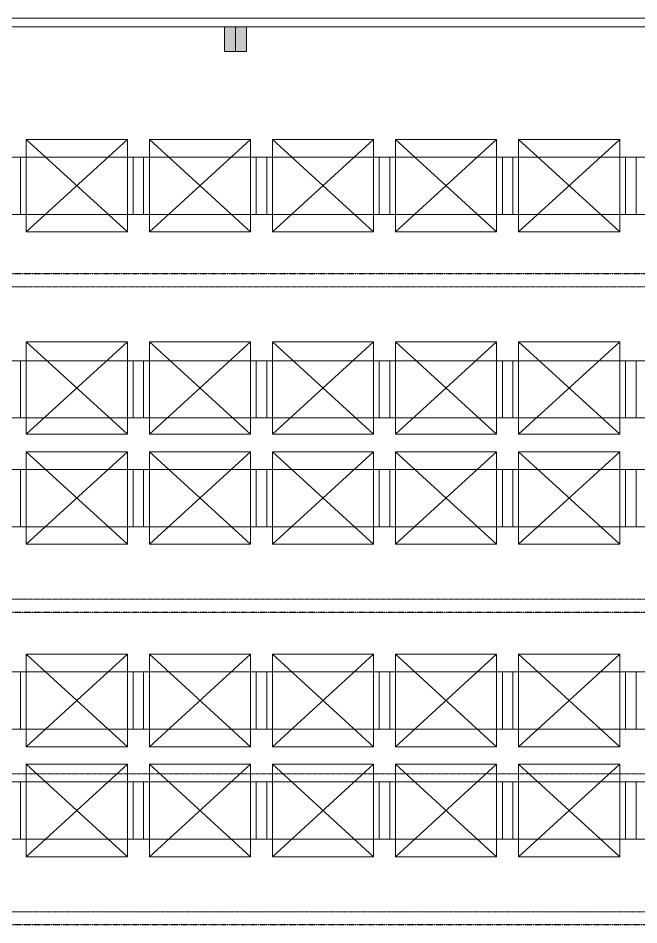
# Model space of a CAD drawing. Header units: millimetres. Extents: x -50460 to 50460, y -35640 to 35640.
# Drawn here: x 6338 to 13398, y -10515 to -210 of the extents above; entities that cross this region are included whole.
import ezdxf

# ---------------------------------------------------------------- set-up
doc = ezdxf.new("R2010")
doc.units = ezdxf.units.MM
doc.linetypes.add('双点画线', pattern=[22, 12, -2, 2, -2, 2, -2])
doc.linetypes.add('点画线', pattern=[18, 12, -2, 2, -2])
for name, color, linetype, lineweight in [('7', 30, '双点画线', 18), ('PALLET', 4, 'Continuous', 18), ('RackFrame', 5, 'Continuous', 18), ('WALL-MOVE', 6, 'Continuous', 18), ('中心线层', 1, '点画线', 18), ('尺寸线层', 4, 'Continuous', 18), ('细线', 7, 'Continuous', 18)]:
    doc.layers.add(name, color=color, linetype=linetype, lineweight=lineweight)

# ---------------------------------------------------------------- blocks, each defined once
blk = doc.blocks.new('*X256')
at = {"layer": 'PALLET', "linetype": 'Continuous', "lineweight": 18}
for p, q in [((1835, 150), (685, 1200)), ((1835, 1200), (685, 150))]:
    blk.add_line(p, q, dxfattribs=at)
blk.add_lwpolyline([(1835, 1200), (685, 1200), (685, 150), (1835, 150), (1835, 1200)], dxfattribs=at)
blk = doc.blocks.new('*X257')
at = {"layer": 'PALLET', "linetype": 'Continuous', "lineweight": 18}
for p, q in [((1835, 150), (685, 1200)), ((1835, 1200), (685, 150))]:
    blk.add_line(p, q, dxfattribs=at)
blk.add_lwpolyline([(1835, 1200), (685, 1200), (685, 150), (1835, 150), (1835, 1200)], dxfattribs=at)
blk = doc.blocks.new('*X258')
at = {"layer": 'PALLET', "linetype": 'Continuous', "lineweight": 18}
for p, q in [((1835, 150), (685, 1200)), ((1835, 1200), (685, 150))]:
    blk.add_line(p, q, dxfattribs=at)
blk.add_lwpolyline([(1835, 1200), (685, 1200), (685, 150), (1835, 150), (1835, 1200)], dxfattribs=at)
blk = doc.blocks.new('*X259')
at = {"layer": 'PALLET', "linetype": 'Continuous', "lineweight": 18}
for p, q in [((1835, 150), (685, 1200)), ((1835, 1200), (685, 150))]:
    blk.add_line(p, q, dxfattribs=at)
blk.add_lwpolyline([(1835, 1200), (685, 1200), (685, 150), (1835, 150), (1835, 1200)], dxfattribs=at)
blk = doc.blocks.new('*X260')
at = {"layer": 'PALLET', "linetype": 'Continuous', "lineweight": 18}
for p, q in [((1835, 150), (685, 1200)), ((1835, 1200), (685, 150))]:
    blk.add_line(p, q, dxfattribs=at)
blk.add_lwpolyline([(1835, 1200), (685, 1200), (685, 150), (1835, 150), (1835, 1200)], dxfattribs=at)
blk = doc.blocks.new('*X289')
at = {"layer": 'PALLET', "linetype": 'Continuous', "lineweight": 18}
for p, q in [((1835, 150), (685, 1200)), ((1835, 1200), (685, 150))]:
    blk.add_line(p, q, dxfattribs=at)
blk.add_lwpolyline([(1835, 1200), (685, 1200), (685, 150), (1835, 150), (1835, 1200)], dxfattribs=at)
blk = doc.blocks.new('*X290')
at = {"layer": 'PALLET', "linetype": 'Continuous', "lineweight": 18}
for p, q in [((1835, 150), (685, 1200)), ((1835, 1200), (685, 150))]:
    blk.add_line(p, q, dxfattribs=at)
blk.add_lwpolyline([(1835, 1200), (685, 1200), (685, 150), (1835, 150), (1835, 1200)], dxfattribs=at)
blk = doc.blocks.new('*X291')
at = {"layer": 'PALLET', "linetype": 'Continuous', "lineweight": 18}
for p, q in [((1835, 150), (685, 1200)), ((1835, 1200), (685, 150))]:
    blk.add_line(p, q, dxfattribs=at)
blk.add_lwpolyline([(1835, 1200), (685, 1200), (685, 150), (1835, 150), (1835, 1200)], dxfattribs=at)
blk = doc.blocks.new('*X292')
at = {"layer": 'PALLET', "linetype": 'Continuous', "lineweight": 18}
for p, q in [((1835, 150), (685, 1200)), ((1835, 1200), (685, 150))]:
    blk.add_line(p, q, dxfattribs=at)
blk.add_lwpolyline([(1835, 1200), (685, 1200), (685, 150), (1835, 150), (1835, 1200)], dxfattribs=at)
blk = doc.blocks.new('*X293')
at = {"layer": 'PALLET', "linetype": 'Continuous', "lineweight": 18}
for p, q in [((1835, 150), (685, 1200)), ((1835, 1200), (685, 150))]:
    blk.add_line(p, q, dxfattribs=at)
blk.add_lwpolyline([(1835, 1200), (685, 1200), (685, 150), (1835, 150), (1835, 1200)], dxfattribs=at)
blk = doc.blocks.new('*X322')
at = {"layer": 'PALLET', "linetype": 'Continuous', "lineweight": 18}
for p, q in [((1835, 150), (685, 1200)), ((1835, 1200), (685, 150))]:
    blk.add_line(p, q, dxfattribs=at)
blk.add_lwpolyline([(1835, 1200), (685, 1200), (685, 150), (1835, 150), (1835, 1200)], dxfattribs=at)
blk = doc.blocks.new('*X323')
at = {"layer": 'PALLET', "linetype": 'Continuous', "lineweight": 18}
for p, q in [((1835, 150), (685, 1200)), ((1835, 1200), (685, 150))]:
    blk.add_line(p, q, dxfattribs=at)
blk.add_lwpolyline([(1835, 1200), (685, 1200), (685, 150), (1835, 150), (1835, 1200)], dxfattribs=at)
blk = doc.blocks.new('*X324')
at = {"layer": 'PALLET', "linetype": 'Continuous', "lineweight": 18}
for p, q in [((1835, 150), (685, 1200)), ((1835, 1200), (685, 150))]:
    blk.add_line(p, q, dxfattribs=at)
blk.add_lwpolyline([(1835, 1200), (685, 1200), (685, 150), (1835, 150), (1835, 1200)], dxfattribs=at)
blk = doc.blocks.new('*X325')
at = {"layer": 'PALLET', "linetype": 'Continuous', "lineweight": 18}
for p, q in [((1835, 150), (685, 1200)), ((1835, 1200), (685, 150))]:
    blk.add_line(p, q, dxfattribs=at)
blk.add_lwpolyline([(1835, 1200), (685, 1200), (685, 150), (1835, 150), (1835, 1200)], dxfattribs=at)
blk = doc.blocks.new('*X326')
at = {"layer": 'PALLET', "linetype": 'Continuous', "lineweight": 18}
for p, q in [((1835, 150), (685, 1200)), ((1835, 1200), (685, 150))]:
    blk.add_line(p, q, dxfattribs=at)
blk.add_lwpolyline([(1835, 1200), (685, 1200), (685, 150), (1835, 150), (1835, 1200)], dxfattribs=at)
blk = doc.blocks.new('*X354')
at = {"layer": 'PALLET', "linetype": 'Continuous', "lineweight": 18}
for p, q in [((1835, 150), (685, 1200)), ((1835, 1200), (685, 150))]:
    blk.add_line(p, q, dxfattribs=at)
blk.add_lwpolyline([(1835, 1200), (685, 1200), (685, 150), (1835, 150), (1835, 1200)], dxfattribs=at)
blk = doc.blocks.new('*X355')
at = {"layer": 'PALLET', "linetype": 'Continuous', "lineweight": 18}
for p, q in [((1835, 150), (685, 1200)), ((1835, 1200), (685, 150))]:
    blk.add_line(p, q, dxfattribs=at)
blk.add_lwpolyline([(1835, 1200), (685, 1200), (685, 150), (1835, 150), (1835, 1200)], dxfattribs=at)
blk = doc.blocks.new('*X356')
at = {"layer": 'PALLET', "linetype": 'Continuous', "lineweight": 18}
for p, q in [((1835, 150), (685, 1200)), ((1835, 1200), (685, 150))]:
    blk.add_line(p, q, dxfattribs=at)
blk.add_lwpolyline([(1835, 1200), (685, 1200), (685, 150), (1835, 150), (1835, 1200)], dxfattribs=at)
blk = doc.blocks.new('*X357')
at = {"layer": 'PALLET', "linetype": 'Continuous', "lineweight": 18}
for p, q in [((1835, 150), (685, 1200)), ((1835, 1200), (685, 150))]:
    blk.add_line(p, q, dxfattribs=at)
blk.add_lwpolyline([(1835, 1200), (685, 1200), (685, 150), (1835, 150), (1835, 1200)], dxfattribs=at)
blk = doc.blocks.new('*X358')
at = {"layer": 'PALLET', "linetype": 'Continuous', "lineweight": 18}
for p, q in [((1835, 150), (685, 1200)), ((1835, 1200), (685, 150))]:
    blk.add_line(p, q, dxfattribs=at)
blk.add_lwpolyline([(1835, 1200), (685, 1200), (685, 150), (1835, 150), (1835, 1200)], dxfattribs=at)
blk = doc.blocks.new('*X386')
at = {"layer": 'PALLET', "linetype": 'Continuous', "lineweight": 18}
for p, q in [((1835, 150), (685, 1200)), ((1835, 1200), (685, 150))]:
    blk.add_line(p, q, dxfattribs=at)
blk.add_lwpolyline([(1835, 1200), (685, 1200), (685, 150), (1835, 150), (1835, 1200)], dxfattribs=at)
blk = doc.blocks.new('*X387')
at = {"layer": 'PALLET', "linetype": 'Continuous', "lineweight": 18}
for p, q in [((1835, 150), (685, 1200)), ((1835, 1200), (685, 150))]:
    blk.add_line(p, q, dxfattribs=at)
blk.add_lwpolyline([(1835, 1200), (685, 1200), (685, 150), (1835, 150), (1835, 1200)], dxfattribs=at)
blk = doc.blocks.new('*X388')
at = {"layer": 'PALLET', "linetype": 'Continuous', "lineweight": 18}
for p, q in [((1835, 150), (685, 1200)), ((1835, 1200), (685, 150))]:
    blk.add_line(p, q, dxfattribs=at)
blk.add_lwpolyline([(1835, 1200), (685, 1200), (685, 150), (1835, 150), (1835, 1200)], dxfattribs=at)
blk = doc.blocks.new('*X389')
at = {"layer": 'PALLET', "linetype": 'Continuous', "lineweight": 18}
for p, q in [((1835, 150), (685, 1200)), ((1835, 1200), (685, 150))]:
    blk.add_line(p, q, dxfattribs=at)
blk.add_lwpolyline([(1835, 1200), (685, 1200), (685, 150), (1835, 150), (1835, 1200)], dxfattribs=at)
blk = doc.blocks.new('*X390')
at = {"layer": 'PALLET', "linetype": 'Continuous', "lineweight": 18}
for p, q in [((1835, 150), (685, 1200)), ((1835, 1200), (685, 150))]:
    blk.add_line(p, q, dxfattribs=at)
blk.add_lwpolyline([(1835, 1200), (685, 1200), (685, 150), (1835, 150), (1835, 1200)], dxfattribs=at)
blk = doc.blocks.new('*X1058')
at = {"layer": '尺寸线层'}
h = blk.add_hatch(color=256, dxfattribs=at)
h.paths.add_polyline_path([(-125, 0), (-125, -166), (-125, -280), (0, -280), (0, 0)], flags=0)
h.paths.add_polyline_path([(0, 0), (0, -141), (0, -280), (125, -280), (125, 0)], flags=0)
for p, q in [((-125, 0), (125, 0)), ((0, -280), (0, 0)), ((125, 0), (125, -280)), ((-125, -280), (-125, 0)), ((125, -280), (-125, -280))]:
    blk.add_line(p, q, dxfattribs=at)
blk = doc.blocks.new('*X1049')
at = {"layer": '尺寸线层'}
blk.add_blockref('*X1058', (-12020, 0), dxfattribs=at)

msp = doc.modelspace()

# ---------------------------------------------------------------- linework, layer by layer
at = {"layer": '7', "linetype": '双点画线', "lineweight": 25}
for p, q in [((17505.258, -3114.726), (-36151.139, -3114.726)), ((17505.258, -6964.726), (-36301.742, -6964.726)), ((17505.258, -10514.726), (-36301.742, -10514.726))]:
    msp.add_line(p, q, dxfattribs=at)
at = {"layer": 'RackFrame'}
for p, q in [((-32954.742, -1789.726), (14765.258, -1789.726)), ((6365.258, -2439.726), (6365.258, -1789.726)), ((7645.258, -2439.726), (7645.258, -1789.726)), ((7765.258, -2439.726), (7765.258, -1789.726)), ((9045.258, -2439.726), (9045.258, -1789.726)), ((9165.258, -2439.726), (9165.258, -1789.726)), ((10445.258, -2439.726), (10445.258, -1789.726)), ((10565.258, -2439.726), (10565.258, -1789.726)), ((11845.258, -2439.726), (11845.258, -1789.726)), ((11965.258, -2439.726), (11965.258, -1789.726)), ((13245.258, -2439.726), (13245.258, -1789.726)), ((13365.258, -2439.726), (13365.258, -1789.726)), ((-32954.742, -2439.726), (14765.258, -2439.726)), ((-32954.742, -4103.991), (14765.258, -4103.991)), ((6365.258, -4753.991), (6365.258, -4103.991)), ((7645.258, -4753.991), (7645.258, -4103.991)), ((7765.258, -4753.991), (7765.258, -4103.991)), ((9045.258, -4753.991), (9045.258, -4103.991)), ((9165.258, -4753.991), (9165.258, -4103.991)), ((10445.258, -4753.991), (10445.258, -4103.991)), ((10565.258, -4753.991), (10565.258, -4103.991)), ((11845.258, -4753.991), (11845.258, -4103.991)), ((11965.258, -4753.991), (11965.258, -4103.991)), ((13245.258, -4753.991), (13245.258, -4103.991)), ((13365.258, -4753.991), (13365.258, -4103.991)), ((-32954.742, -4753.991), (14765.258, -4753.991)), ((-32954.742, -5339.726), (14765.258, -5339.726)), ((6365.258, -5989.726), (6365.258, -5339.726)), ((7645.258, -5989.726), (7645.258, -5339.726)), ((7765.258, -5989.726), (7765.258, -5339.726)), ((9045.258, -5989.726), (9045.258, -5339.726)), ((9165.258, -5989.726), (9165.258, -5339.726)), ((10445.258, -5989.726), (10445.258, -5339.726)), ((10565.258, -5989.726), (10565.258, -5339.726)), ((11845.258, -5989.726), (11845.258, -5339.726)), ((11965.258, -5989.726), (11965.258, -5339.726)), ((13245.258, -5989.726), (13245.258, -5339.726)), ((13365.258, -5989.726), (13365.258, -5339.726)), ((-32954.742, -5989.726), (14765.258, -5989.726)), ((-32954.742, -7639.726), (14765.258, -7639.726)), ((6365.258, -8289.726), (6365.258, -7639.726)), ((7645.258, -8289.726), (7645.258, -7639.726)), ((7765.258, -8289.726), (7765.258, -7639.726)), ((9045.258, -8289.726), (9045.258, -7639.726)), ((9165.258, -8289.726), (9165.258, -7639.726)), ((10445.258, -8289.726), (10445.258, -7639.726)), ((10565.258, -8289.726), (10565.258, -7639.726)), ((11845.258, -8289.726), (11845.258, -7639.726)), ((11965.258, -8289.726), (11965.258, -7639.726)), ((13245.258, -8289.726), (13245.258, -7639.726)), ((13365.258, -8289.726), (13365.258, -7639.726)), ((-32954.742, -8289.726), (14765.258, -8289.726)), ((-32954.742, -8889.726), (14765.258, -8889.726)), ((6365.258, -9539.726), (6365.258, -8889.726)), ((7645.258, -9539.726), (7645.258, -8889.726)), ((7765.258, -9539.726), (7765.258, -8889.726)), ((9045.258, -9539.726), (9045.258, -8889.726)), ((9165.258, -9539.726), (9165.258, -8889.726)), ((10445.258, -9539.726), (10445.258, -8889.726)), ((10565.258, -9539.726), (10565.258, -8889.726)), ((11845.258, -9539.726), (11845.258, -8889.726)), ((11965.258, -9539.726), (11965.258, -8889.726)), ((13245.258, -9539.726), (13245.258, -8889.726)), ((13365.258, -9539.726), (13365.258, -8889.726)), ((-32954.742, -9539.726), (14765.258, -9539.726))]:
    msp.add_line(p, q, dxfattribs=at)
at = {"layer": 'WALL-MOVE'}
for p, q in [((-10844.742, -209.726), (21055.258, -209.726)), ((-10844.742, -309.726), (21055.258, -309.726))]:
    msp.add_line(p, q, dxfattribs=at)
at = {"layer": '中心线层'}
for p, q in [((-32954.742, -3264.726), (14765.258, -3264.726)), ((-32954.742, -6814.726), (14765.258, -6814.726)), ((-12347.742, -8799.726), (21008.258, -8799.726)), ((-32954.742, -10364.726), (14765.258, -10364.726))]:
    msp.add_line(p, q, dxfattribs=at)

# ---------------------------------------------------------------- block references
at = {"layer": '尺寸线层'}
msp.add_blockref('*X1049', (20830.258, -309.726), dxfattribs=at)
at = {"layer": '细线'}
for name, p in [('*X260', (5745.258, -2789.726)), ('*X259', (7145.258, -2789.726)), ('*X258', (8545.258, -2789.726)), ('*X257', (9945.258, -2789.726)), ('*X256', (11345.258, -2789.726)), ('*X293', (5745.258, -5089.726)), ('*X292', (7145.258, -5089.726)), ('*X291', (8545.258, -5089.726)), ('*X290', (9945.258, -5089.726)), ('*X289', (11345.258, -5089.726)), ('*X326', (5745.258, -6339.726)), ('*X325', (7145.258, -6339.726)), ('*X324', (8545.258, -6339.726)), ('*X323', (9945.258, -6339.726)), ('*X322', (11345.258, -6339.726)), ('*X358', (5745.258, -8639.726)), ('*X357', (7145.258, -8639.726)), ('*X356', (8545.258, -8639.726)), ('*X355', (9945.258, -8639.726)), ('*X354', (11345.258, -8639.726)), ('*X390', (5745.258, -9889.726)), ('*X389', (7145.258, -9889.726)), ('*X388', (8545.258, -9889.726)), ('*X387', (9945.258, -9889.726)), ('*X386', (11345.258, -9889.726))]:
    msp.add_blockref(name, p, dxfattribs=at)

doc.saveas('drawing.dxf')
